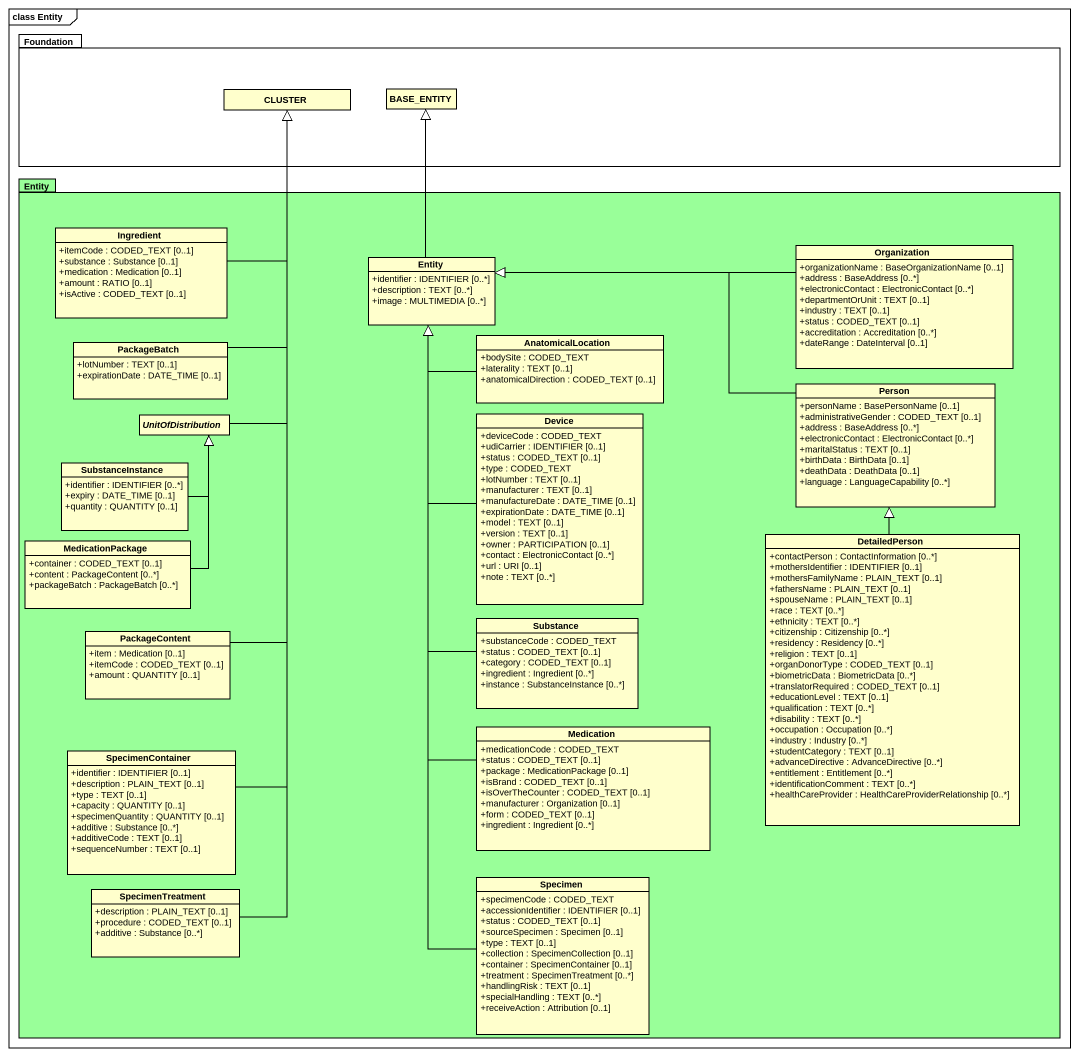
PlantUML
@startuml
mainframe class Entity
hide circle
hide empty members
skinparam classAttributeIconSize 0
package Foundation {
  class CLUSTER
  class BASE_ENTITY
}
package "Entity" as Entity_ #99FF99 {
  class Ingredient {
    +itemCode : CODED_TEXT [0..1]
    +substance : Substance [0..1]
    +medication : Medication [0..1]
    +amount : RATIO [0..1]
    +isActive : CODED_TEXT [0..1]
  }
  class Organization {
    +organizationName : BaseOrganizationName [0..1]
    +address : BaseAddress [0..*]
    +electronicContact : ElectronicContact [0..*]
    +departmentOrUnit : TEXT [0..1]
    +industry : TEXT [0..1]
    +status : CODED_TEXT [0..1]
    +accreditation : Accreditation [0..*]
    +dateRange : DateInterval [0..1]
  }
  class "Entity" as Entity__2 {
    +identifier : IDENTIFIER [0..*]
    +description : TEXT [0..*]
    +image : MULTIMEDIA [0..*]
  }
  class PackageBatch {
    +lotNumber : TEXT [0..1]
    +expirationDate : DATE_TIME [0..1]
  }
  class AnatomicalLocation {
    +bodySite : CODED_TEXT
    +laterality : TEXT [0..1]
    +anatomicalDirection : CODED_TEXT [0..1]
  }
  class "Person" as Person_ {
    +personName : BasePersonName [0..1]
    +administrativeGender : CODED_TEXT [0..1]
    +address : BaseAddress [0..*]
    +electronicContact : ElectronicContact [0..*]
    +maritalStatus : TEXT [0..1]
    +birthData : BirthData [0..1]
    +deathData : DeathData [0..1]
    +language : LanguageCapability [0..*]
  }
  abstract class UnitOfDistribution
  class Device {
    +deviceCode : CODED_TEXT
    +udiCarrier : IDENTIFIER [0..1]
    +status : CODED_TEXT [0..1]
    +type : CODED_TEXT
    +lotNumber : TEXT [0..1]
    +manufacturer : TEXT [0..1]
    +manufactureDate : DATE_TIME [0..1]
    +expirationDate : DATE_TIME [0..1]
    +model : TEXT [0..1]
    +version : TEXT [0..1]
    +owner : PARTICIPATION [0..1]
    +contact : ElectronicContact [0..*]
    +url : URI [0..1]
    +note : TEXT [0..*]
  }
  class SubstanceInstance {
    +identifier : IDENTIFIER [0..*]
    +expiry : DATE_TIME [0..1]
    +quantity : QUANTITY [0..1]
  }
  class MedicationPackage {
    +container : CODED_TEXT [0..1]
    +content : PackageContent [0..*]
    +packageBatch : PackageBatch [0..*]
  }
  class DetailedPerson {
    +contactPerson : ContactInformation [0..*]
    +mothersIdentifier : IDENTIFIER [0..1]
    +mothersFamilyName : PLAIN_TEXT [0..1]
    +fathersName : PLAIN_TEXT [0..1]
    +spouseName : PLAIN_TEXT [0..1]
    +race : TEXT [0..*]
    +ethnicity : TEXT [0..*]
    +citizenship : Citizenship [0..*]
    +residency : Residency [0..*]
    +religion : TEXT [0..1]
    +organDonorType : CODED_TEXT [0..1]
    +biometricData : BiometricData [0..*]
    +translatorRequired : CODED_TEXT [0..1]
    +educationLevel : TEXT [0..1]
    +qualification : TEXT [0..*]
    +disability : TEXT [0..*]
    +occupation : Occupation [0..*]
    +industry : Industry [0..*]
    +studentCategory : TEXT [0..1]
    +advanceDirective : AdvanceDirective [0..*]
    +entitlement : Entitlement [0..*]
    +identificationComment : TEXT [0..*]
    +healthCareProvider : HealthCareProviderRelationship [0..*]
  }
  class PackageContent {
    +item : Medication [0..1]
    +itemCode : CODED_TEXT [0..1]
    +amount : QUANTITY [0..1]
  }
  class Substance {
    +substanceCode : CODED_TEXT
    +status : CODED_TEXT [0..1]
    +category : CODED_TEXT [0..1]
    +ingredient : Ingredient [0..*]
    +instance : SubstanceInstance [0..*]
  }
  class SpecimenContainer {
    +identifier : IDENTIFIER [0..1]
    +description : PLAIN_TEXT [0..1]
    +type : TEXT [0..1]
    +capacity : QUANTITY [0..1]
    +specimenQuantity : QUANTITY [0..1]
    +additive : Substance [0..*]
    +additiveCode : TEXT [0..1]
    +sequenceNumber : TEXT [0..1]
  }
  class Medication {
    +medicationCode : CODED_TEXT
    +status : CODED_TEXT [0..1]
    +package : MedicationPackage [0..1]
    +isBrand : CODED_TEXT [0..1]
    +isOverTheCounter : CODED_TEXT [0..1]
    +manufacturer : Organization [0..1]
    +form : CODED_TEXT [0..1]
    +ingredient : Ingredient [0..*]
  }
  class SpecimenTreatment {
    +description : PLAIN_TEXT [0..1]
    +procedure : CODED_TEXT [0..1]
    +additive : Substance [0..*]
  }
  class Specimen {
    +specimenCode : CODED_TEXT
    +accessionIdentifier : IDENTIFIER [0..1]
    +status : CODED_TEXT [0..1]
    +sourceSpecimen : Specimen [0..1]
    +type : TEXT [0..1]
    +collection : SpecimenCollection [0..1]
    +container : SpecimenContainer [0..1]
    +treatment : SpecimenTreatment [0..*]
    +handlingRisk : TEXT [0..1]
    +specialHandling : TEXT [0..*]
    +receiveAction : Attribution [0..1]
  }
}
Ingredient -up-|> CLUSTER
Organization -left-|> Entity__2
Entity__2 -up-|> BASE_ENTITY
PackageBatch -up-|> CLUSTER
AnatomicalLocation -left-|> Entity__2
Person_ -left-|> Entity__2
UnitOfDistribution -up-|> CLUSTER
Device -up-|> Entity__2
SubstanceInstance -up-|> UnitOfDistribution
MedicationPackage -up-|> UnitOfDistribution
DetailedPerson -up-|> Person_
PackageContent -up-|> CLUSTER
Substance -up-|> Entity__2
SpecimenContainer -up-|> CLUSTER
Medication -up-|> Entity__2
SpecimenTreatment -up-|> CLUSTER
Specimen -up-|> Entity__2
@enduml
